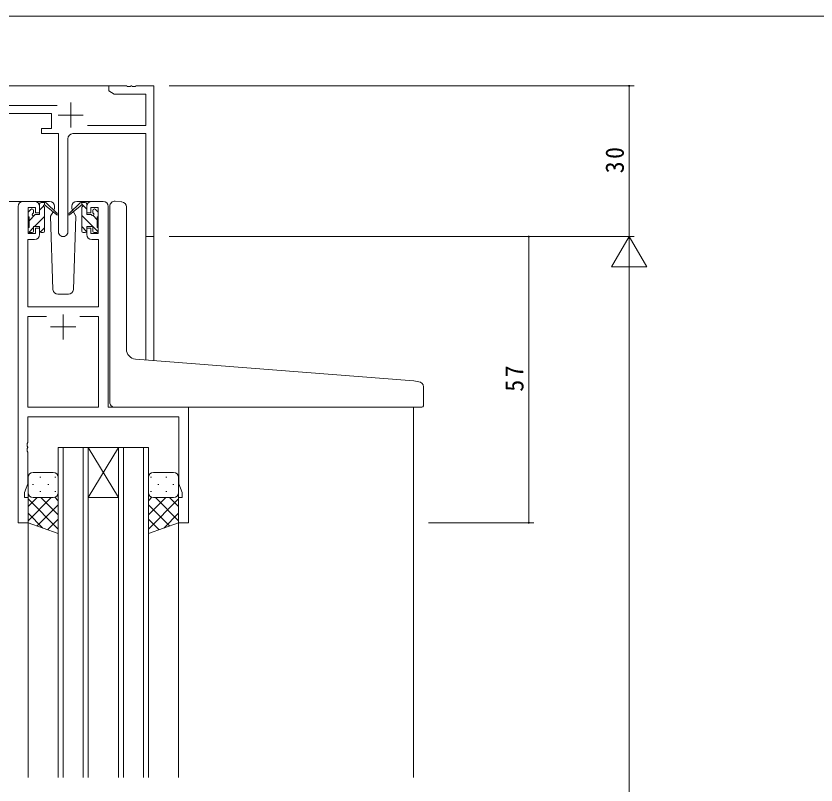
# Model space of a CAD drawing. Units: millimetres on the paper. Extents: x -420 to 373, y -297 to 267.
# Drawn here: x -277.5 to -118, y 111.2 to 264.4 of the extents above; entities that cross this region are included whole.
import ezdxf

# ---------------------------------------------------------------- set-up
doc = ezdxf.new("R2010")
doc.units = ezdxf.units.MM
doc.linetypes.add('DASHED3', pattern=[4, 3, -1])
for name, color, linetype, lineweight in [('0-1_YKK_ZWAK', 7, 'Continuous', 9), ('0-3_YKK_12', 2, 'Continuous', 9), ('0-4_YKK_D', 6, 'Continuous', 9), ('0-6_YKK_13', 4, 'Continuous', 9), ('0-7_YKK_11', 7, 'Continuous', 9)]:
    doc.layers.add(name, color=color, linetype=linetype, lineweight=lineweight)
doc.styles.add('ＭＳ ゴシック', font='')
doc.styles.get('ＭＳ ゴシック').set_extended_font_data('MS Gothic')

msp = doc.modelspace()

# ---------------------------------------------------------------- linework, layer by layer
at = {"layer": '0-1_YKK_ZWAK'}
msp.add_line((352.3, 264.4), (-417.7, 264.4), dxfattribs=at)
at = {"layer": '0-3_YKK_12'}
for p, q in [((-311.464, 250.465), (-258.464, 250.465)), ((-285.864, 227.465), (-276.064, 227.465)), ((-249.964, 220.465), (-251.594, 220.465)), ((-251.594, 220.465), (-251.594, 195.889)), ((-249.964, 220.465), (-249.964, 195.761)), ((-243.364, 186.464), (-240.864, 186.464)), ((-198.264, 186.466), (-198.264, 112.714)), ((-263.064, 178.464), (-269.064, 178.464)), ((-269.064, 178.464), (-269.064, 112.714)), ((-268.064, 112.714), (-268.064, 178.464)), ((-264.064, 178.464), (-264.064, 112.714)), ((-257.064, 178.464), (-263.064, 168.464)), ((-263.064, 178.464), (-257.064, 168.464)), ((-263.064, 178.464), (-257.064, 178.464)), ((-263.064, 112.714), (-263.064, 178.464)), ((-251.064, 178.464), (-257.064, 178.464)), ((-257.064, 178.464), (-257.064, 112.714)), ((-256.064, 112.714), (-256.064, 178.464)), ((-252.064, 178.464), (-252.064, 112.714)), ((-251.064, 112.714), (-251.064, 178.464)), ((-263.064, 168.464), (-257.064, 168.464)), ((-275.064, 163.964), (-275.064, 112.714)), ((-245.064, 163.964), (-245.064, 112.714))]:
    msp.add_line(p, q, dxfattribs=at)
at = {"layer": '0-4_YKK_D'}
for p, q in [((-246.964, 250.465), (-154.267, 250.465)), ((-155.267, 220.465), (-155.267, 250.465)), ((-246.964, 220.465), (-154.267, 220.465)), ((-227.964, 220.465), (-154.267, 220.465)), ((-195.264, 220.465), (-174.267, 220.465)), ((-175.267, 163.464), (-175.267, 220.465)), ((-155.267, 220.465), (-158.767, 214.402)), ((-155.267, 220.465), (-151.767, 214.402)), ((-155.267, 220.465), (-155.267, 208.34)), ((-158.767, 214.402), (-151.767, 214.402)), ((-155.267, 213.464), (-155.267, -172.536)), ((-195.264, 163.464), (-174.267, 163.464))]:
    msp.add_line(p, q, dxfattribs=at)
for centre, start, end in [((-155.267, 250.465), 90, 270), ((-155.267, 250.465), 270, 90), ((-175.267, 220.465), 90, 270), ((-175.267, 220.465), 270, 90), ((-175.267, 163.464), 90, 270), ((-175.267, 163.464), 270, 90)]:
    msp.add_arc(centre, 0.106, start, end, dxfattribs=at)
at = {"layer": '0-6_YKK_13'}
for p, q in [((-270.778, 227.465), (-273.764, 227.465)), ((-272.764, 224.864), (-272.764, 226.965)), ((-272.764, 225.692), (-271.954, 226.502)), ((-272.464, 227.264), (-271.673, 227.264)), ((-271.764, 226.765), (-271.764, 227.264)), ((-271.48, 227.194), (-269.298, 225.146)), ((-269.33, 224.801), (-271.47, 226.498)), ((-269.778, 226.499), (-269.76, 225.965)), ((-264.649, 227.194), (-266.831, 225.146)), ((-266.799, 224.801), (-264.659, 226.498)), ((-266.369, 225.965), (-266.351, 226.499)), ((-262.364, 227.465), (-265.351, 227.465)), ((-263.665, 227.264), (-264.456, 227.264)), ((-264.365, 226.765), (-264.365, 227.264)), ((-263.365, 225.929), (-264.365, 226.929)), ((-263.365, 224.864), (-263.365, 226.965)), ((-258.767, 196.497), (-258.767, 226.493)), ((-257.68, 227.489), (-256.467, 227.383)), ((-256.38, 227.376), (-256.467, 227.383)), ((-275.064, 224.564), (-275.064, 225.164)), ((-274.976, 225.377), (-274.476, 225.877)), ((-274.864, 223.592), (-273.613, 224.844)), ((-273.964, 225.664), (-273.964, 225.325)), ((-273.503, 224.864), (-272.764, 224.864)), ((-271.764, 221.564), (-271.764, 226.165)), ((-270.085, 225.4), (-270.607, 224.497)), ((-269.76, 225.965), (-269.904, 225.715)), ((-265.522, 224.497), (-266.369, 225.965)), ((-264.365, 221.564), (-264.365, 226.165)), ((-262.626, 224.864), (-263.365, 224.864)), ((-262.165, 225.664), (-262.165, 225.325)), ((-261.153, 225.377), (-261.653, 225.877)), ((-261.065, 224.564), (-261.065, 225.164)), ((-255.467, 198.041), (-255.467, 226.379)), ((-274.864, 222.265), (-274.864, 224.364)), ((-273.747, 222.465), (-271.764, 224.447)), ((-270.607, 224.497), (-270.098, 209.93)), ((-266.031, 209.93), (-265.522, 224.497)), ((-261.102, 221.421), (-264.365, 224.684)), ((-261.265, 223.829), (-262.069, 224.634)), ((-261.265, 222.265), (-261.265, 224.364)), ((-275.064, 221.564), (-275.064, 222.064)), ((-274.909, 221.302), (-273.964, 222.247)), ((-273.964, 222.465), (-272.764, 222.465)), ((-273.964, 222.465), (-273.964, 221.564)), ((-272.764, 222.465), (-272.764, 221.564)), ((-272.643, 221.324), (-271.764, 222.202)), ((-263.384, 221.459), (-264.365, 222.439)), ((-263.365, 222.465), (-263.365, 221.564)), ((-262.165, 222.465), (-263.365, 222.465)), ((-262.165, 222.465), (-262.165, 221.564)), ((-261.065, 221.564), (-261.065, 222.064)), ((-274.264, 221.265), (-274.764, 221.265)), ((-272.064, 221.265), (-272.464, 221.265)), ((-264.065, 221.265), (-263.665, 221.265)), ((-261.865, 221.265), (-261.365, 221.265)), ((-269.099, 208.964), (-267.03, 208.964)), ((-258.767, 187.466), (-258.767, 196.497)), ((-196.267, 186.766), (-196.267, 190.55)), ((-257.767, 186.466), (-198.267, 186.466)), ((-196.567, 186.466), (-198.267, 186.466)), ((-275.066, 172.464), (-275.066, 169.464)), ((-270.066, 173.464), (-274.066, 173.464)), ((-272.731, 172.516), (-272.531, 172.516)), ((-269.701, 172.516), (-269.501, 172.516)), ((-269.066, 169.464), (-269.066, 172.464)), ((-251.065, 169.464), (-251.065, 172.464)), ((-250.43, 172.516), (-250.63, 172.516)), ((-250.065, 173.464), (-246.065, 173.464)), ((-247.4, 172.516), (-247.6, 172.516)), ((-245.065, 172.464), (-245.065, 169.464)), ((-274.146, 171.101), (-273.946, 171.101)), ((-271.116, 171.101), (-270.916, 171.101)), ((-249.015, 171.101), (-249.215, 171.101)), ((-245.985, 171.101), (-246.185, 171.101)), ((-275.066, 163.464), (-275.066, 169.464)), ((-272.731, 169.686), (-272.531, 169.686)), ((-269.701, 169.686), (-269.501, 169.686)), ((-269.066, 169.686), (-269.066, 161.322)), ((-251.065, 169.686), (-251.065, 161.322)), ((-250.43, 169.686), (-250.63, 169.686)), ((-247.4, 169.686), (-247.6, 169.686)), ((-245.065, 163.464), (-245.065, 169.464)), ((-270.446, 168.465), (-275.066, 163.844)), ((-273.274, 168.464), (-275.066, 166.673)), ((-275.066, 168.196), (-269.066, 162.196)), ((-274.066, 168.464), (-270.466, 168.464)), ((-273.666, 168.464), (-270.066, 168.464)), ((-272.506, 168.464), (-269.066, 165.025)), ((-269.734, 168.521), (-269.066, 167.853)), ((-250.397, 168.521), (-251.065, 167.853)), ((-247.625, 168.464), (-251.065, 165.025)), ((-245.065, 168.196), (-251.065, 162.196)), ((-246.465, 168.464), (-250.065, 168.464)), ((-249.685, 168.465), (-245.065, 163.844)), ((-246.065, 168.464), (-249.665, 168.464)), ((-246.856, 168.464), (-245.065, 166.673)), ((-269.066, 167.016), (-273.262, 162.82)), ((-251.065, 167.016), (-246.869, 162.82)), ((-275.066, 165.368), (-272.105, 162.407)), ((-245.065, 165.368), (-248.025, 162.407)), ((-269.066, 161.322), (-275.066, 163.464)), ((-269.066, 164.187), (-271.178, 162.076)), ((-251.065, 164.187), (-248.953, 162.076)), ((-251.065, 161.322), (-245.065, 163.464))]:
    msp.add_line(p, q, dxfattribs=at)
msp.add_lwpolyline([(-197.18, 191.546), (-198.18, 191.721), (-253.641, 196.048)], dxfattribs=at)
for centre, radius, start, end in [((-272.464, 226.965), 0.3, 90, 180), ((-271.764, 226.564), 0.2, 20.88332, 233.1301), ((-272.064, 226.165), 0.3, 0, 53.1301), ((-271.673, 226.965), 0.3, 49.8974, 90), ((-271.297, 226.743), 0.3, 200.88332, 234.62001), ((-270.778, 226.465), 1, 2, 90), ((-265.351, 226.465), 1, 90, 178), ((-264.832, 226.743), 0.3, 305.37997, 339.11667), ((-264.456, 226.965), 0.3, 90, 130.10258), ((-264.365, 226.564), 0.2, 306.86989, 159.11667), ((-264.065, 226.165), 0.3, 126.86989, 180), ((-263.665, 226.965), 0.3, 0, 90), ((-257.767, 226.493), 1, 85, 180), ((-256.467, 226.379), 1, 0, 85), ((-274.764, 225.164), 0.3, 135, 180), ((-274.264, 225.664), 0.3, 0, 135), ((-273.964, 224.864), 0.25, 123.05573, 326.94426), ((-274.264, 225.325), 0.3, 303.05573, 0), ((-273.503, 224.564), 0.3, 90, 146.94426), ((-269.214, 224.965), 0.2, 234.62001, 114.62001), ((-266.914, 224.965), 0.2, 65.37997, 305.37997), ((-262.626, 224.564), 0.3, 33.05573, 90), ((-262.165, 224.864), 0.25, 213.05573, 56.94426), ((-261.865, 225.664), 0.3, 45, 180), ((-261.865, 225.325), 0.3, 180, 236.94426), ((-261.365, 225.164), 0.3, 0, 45), ((-274.864, 224.564), 0.2, 180, 270), ((-261.265, 224.564), 0.2, 270, 0), ((-274.864, 222.064), 0.2, 90, 180), ((-261.265, 222.064), 0.2, 0, 90), ((-274.764, 221.564), 0.3, 180, 270), ((-274.264, 221.564), 0.3, 270, 0), ((-272.464, 221.564), 0.3, 180, 270), ((-272.064, 221.564), 0.3, 270, 0), ((-264.065, 221.564), 0.3, 180, 270), ((-263.665, 221.564), 0.3, 270, 0), ((-261.865, 221.564), 0.3, 180, 270), ((-261.365, 221.564), 0.3, 270, 0), ((-269.099, 209.964), 1, 182, 270), ((-267.03, 209.964), 1, 270, 358), ((-253.467, 198.041), 2, 180, 264.99998), ((-197.267, 190.55), 1, 0, 85), ((-257.767, 187.466), 1, 180, 224.427), ((-257.767, 187.466), 1, 224.427, 238.63301), ((-257.767, 187.466), 1, 224.427, 270), ((-196.567, 186.766), 0.3, 270, 0), ((-274.066, 172.464), 1, 90, 180), ((-270.066, 172.464), 1, 0, 90), ((-250.065, 172.464), 1, 90, 180), ((-246.065, 172.464), 1, 0, 90), ((-274.066, 169.464), 1, 180, 270), ((-274.066, 169.464), 1, 180, 270), ((-270.066, 169.464), 1, 270, 0), ((-270.066, 169.464), 1, 270, 0), ((-250.065, 169.464), 1, 180, 270), ((-250.065, 169.464), 1, 180, 270), ((-246.065, 169.464), 1, 270, 0), ((-246.065, 169.464), 1, 270, 0)]:
    msp.add_arc(centre, radius, start, end, dxfattribs=at)
at = {"layer": '0-6_YKK_13', "linetype": 'DASHED3'}
for centre, start, end in [((-252.006, 185.965), 90, 93.72617), ((-252.006, 185.965), 90, 93.72617), ((-250.123, 185.965), 87.13426, 90), ((-250.123, 185.965), 87.13426, 90)]:
    msp.add_arc(centre, 0.5, start, end, dxfattribs=at)
at = {"layer": '0-7_YKK_11'}
for p, q in [((-266.564, 247.165), (-266.564, 242.165)), ((-269.262, 246.595), (-298.272, 246.595)), ((-269.064, 244.665), (-264.064, 244.665)), ((-267.114, 221.414), (-267.114, 239.964)), ((-277.064, 163.464), (-277.064, 226.465)), ((-276.064, 227.465), (-273.764, 227.465)), ((-262.364, 227.465), (-260.064, 227.465)), ((-268.064, 204.964), (-268.064, 199.964)), ((-264.714, 204.534), (-260.994, 204.534)), ((-270.564, 202.464), (-265.564, 202.464))]:
    msp.add_line(p, q, dxfattribs=at)
for points in [[(-266.114, 240.965), (-251.594, 240.965), (-251.594, 220.465), (-249.964, 220.465), (-249.964, 250.465), (-253.506, 250.465), (-253.689, 250.345), (-254.239, 250.345), (-254.423, 250.465), (-254.506, 250.465), (-254.689, 250.345), (-255.239, 250.345), (-255.423, 250.465), (-258.964, 250.465), (-258.964, 249.465), (-257.873, 248.835), (-251.594, 248.835), (-251.594, 242.595), (-263.214, 242.595)], [(-298.514, 221.414), (-298.514, 240.965), (-295.164, 240.965), (-295.164, 241.965), (-297.164, 241.965), (-297.164, 244.964), (-270.364, 244.964), (-270.364, 241.965), (-272.364, 241.965), (-272.364, 240.965), (-269.014, 240.965), (-269.014, 221.414)], [(-259.064, 226.465), (-259.064, 186.464), (-243.064, 186.464), (-243.064, 163.464), (-245.064, 163.464), (-245.064, 168.464), (-244.364, 168.464), (-244.364, 169.464), (-244.994, 171.195), (-244.994, 184.534), (-275.134, 184.534), (-275.134, 179.423), (-275.254, 179.239), (-275.254, 178.69), (-275.134, 178.506), (-275.134, 178.423), (-275.254, 178.239), (-275.254, 177.69), (-275.134, 177.506), (-275.134, 171.195), (-275.764, 169.464), (-275.764, 168.464), (-275.064, 168.464), (-275.064, 163.464), (-277.064, 163.464)], [(-272.764, 226.465), (-272.764, 225.164), (-273.564, 225.164), (-273.564, 226.264), (-275.064, 226.264), (-275.064, 221.064), (-273.564, 221.064), (-273.564, 222.164), (-272.764, 222.164), (-272.764, 220.864)], [(-263.364, 220.864), (-263.364, 222.164), (-262.564, 222.164), (-262.564, 221.064), (-261.064, 221.064), (-261.064, 226.264), (-262.564, 226.264), (-262.564, 225.164), (-263.364, 225.164), (-263.364, 226.465)], [(-273.764, 219.864), (-275.134, 219.864), (-275.134, 206.464), (-260.994, 206.464), (-260.994, 219.864), (-262.364, 219.864)], [(-264.714, 204.534), (-260.994, 204.534), (-260.994, 186.464), (-275.134, 186.464), (-275.134, 204.534), (-271.415, 204.534)]]:
    msp.add_lwpolyline(points, dxfattribs=at)
for centre, radius, start, end in [((-266.114, 239.964), 1, 90, 179.99998), ((-276.064, 226.465), 1, 90, 179.99998), ((-273.764, 226.465), 1, 0, 89.99998), ((-262.364, 226.465), 1, 90, 179.99998), ((-260.064, 226.465), 1, 0, 89.99998), ((-273.764, 220.864), 1, 270, 359.99998), ((-268.064, 221.414), 0.95, 179.99998, 0), ((-262.364, 220.864), 1, 180, 269.99998)]:
    msp.add_arc(centre, radius, start, end, dxfattribs=at)

# ---------------------------------------------------------------- texts
at = {"layer": '0-4_YKK_D', "color": 3, "char_height": 3.666, "attachment_point": 7, "rotation": 90, "style": 'ＭＳ ゴシック'}
for s, insert in [('\\T1.21;\\W0.95;30', (-156.267, 233.064)), ('\\T1.21;\\W0.95;57', (-176.267, 189.564))]:
    msp.add_mtext(s, dxfattribs=dict(at, insert=insert))

doc.saveas('drawing.dxf')
